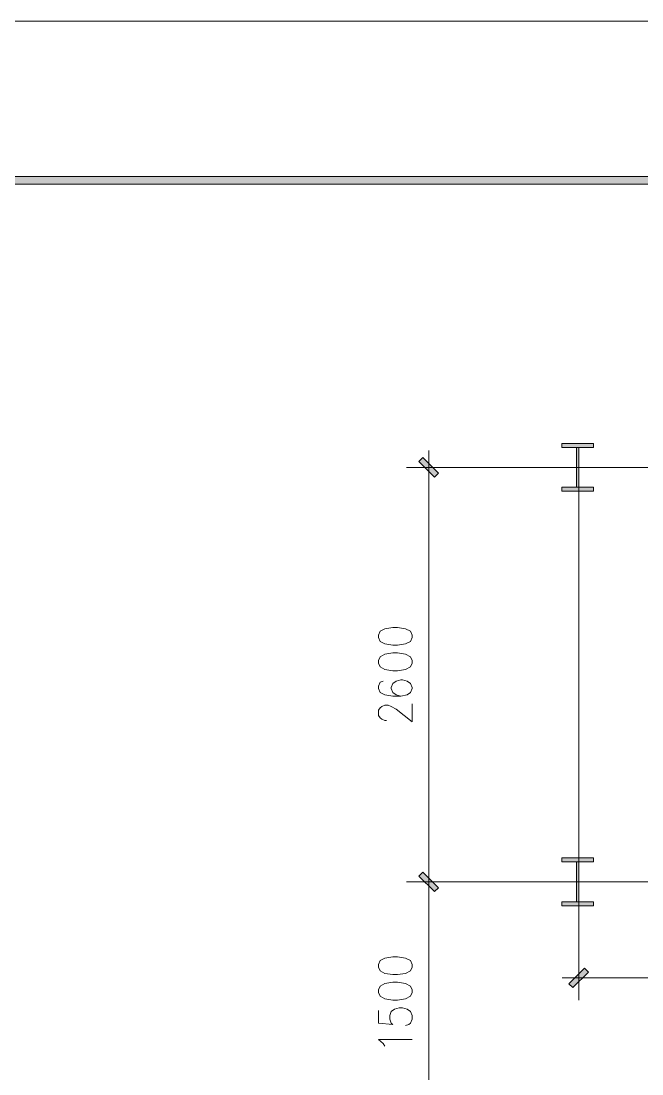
# Model space of a CAD drawing. Header units: millimetres. Extents: x 388 to 64525, y 87 to 607.
# Drawn here: x 64188.4 to 64227.3, y 541.2 to 607.2 of the extents above; entities that cross this region are included whole.
import ezdxf

# ---------------------------------------------------------------- set-up
doc = ezdxf.new("R2010")
doc.units = ezdxf.units.MM

msp = doc.modelspace()

# ---------------------------------------------------------------- hatches: boundary and pattern name
h = msp.add_hatch(color=0)
h.dxf.hatch_style = 2
h.paths.add_polyline_path([(64514.798, 597.464), (64514.314, 596.98), (64125.782, 596.98), (64125.302, 597.464)])
h = msp.add_hatch(color=0)
h.dxf.hatch_style = 2
h.paths.add_polyline_path([(64222.307, 580.473), (64222.307, 580.72), (64224.306, 580.72), (64224.306, 580.473)])
h = msp.add_hatch(color=0)
h.dxf.hatch_style = 2
h.paths.add_polyline_path([(64223.382, 580.473), (64223.382, 577.972), (64223.231, 577.972), (64223.231, 580.473)])
h = msp.add_hatch(color=0)
h.dxf.hatch_style = 2
h.paths.add_polyline_path([(64214.582, 578.854), (64214.335, 578.606), (64213.353, 579.588), (64213.604, 579.835)])
h = msp.add_hatch(color=0)
h.dxf.hatch_style = 2
h.paths.add_polyline_path([(64222.307, 577.972), (64222.307, 577.721), (64224.306, 577.721), (64224.306, 577.972)])
h = msp.add_hatch(color=0)
h.dxf.hatch_style = 2
h.paths.add_polyline_path([(64222.307, 554.468), (64222.307, 554.719), (64224.306, 554.719), (64224.306, 554.468)])
h = msp.add_hatch(color=0)
h.dxf.hatch_style = 2
h.paths.add_polyline_path([(64223.382, 554.468), (64223.382, 551.967), (64223.231, 551.967), (64223.231, 554.468)])
h = msp.add_hatch(color=0)
h.dxf.hatch_style = 2
h.paths.add_polyline_path([(64214.582, 552.852), (64214.335, 552.605), (64213.353, 553.583), (64213.604, 553.83)])
h = msp.add_hatch(color=0)
h.dxf.hatch_style = 2
h.paths.add_polyline_path([(64213.353, 553.583), (64213.604, 553.83), (64214.582, 552.852), (64214.335, 552.605)])
h = msp.add_hatch(color=0)
h.dxf.hatch_style = 2
h.paths.add_polyline_path([(64222.307, 551.967), (64222.307, 551.716), (64224.306, 551.716), (64224.306, 551.967)])
h = msp.add_hatch(color=0)
h.dxf.hatch_style = 2
h.paths.add_polyline_path([(64223.747, 547.807), (64223.995, 547.56), (64223.013, 546.582), (64222.766, 546.829)])

# ---------------------------------------------------------------- linework, layer by layer
at = {"color": 0, "lineweight": 0}
for points in [[(64103.998, 310.182), (64103.998, 607.224), (64524.558, 607.224), (64524.558, 310.182)], [(64514.798, 597.464), (64514.314, 596.98), (64125.782, 596.98), (64125.302, 597.464)], [(64222.307, 580.473), (64222.307, 580.72), (64224.306, 580.72), (64224.306, 580.473)], [(64223.382, 580.473), (64223.382, 577.972), (64223.231, 577.972), (64223.231, 580.473)], [(64214.582, 578.854), (64214.335, 578.606), (64213.353, 579.588), (64213.604, 579.835)], [(64267.388, 579.223), (64223.382, 579.223), (64223.382, 553.218), (64267.388, 553.218)], [(64222.307, 577.972), (64222.307, 577.721), (64224.306, 577.721), (64224.306, 577.972)], [(64210.817, 568.542), (64210.917, 568.302), (64211.218, 568.141), (64211.719, 568.062), (64212.017, 568.062), (64212.518, 568.141), (64212.819, 568.302), (64212.92, 568.542), (64212.92, 568.7), (64212.819, 568.94), (64212.518, 569.101), (64212.017, 569.18), (64211.719, 569.18), (64211.218, 569.101), (64210.917, 568.94), (64210.817, 568.7)], [(64210.817, 566.94), (64210.917, 566.7), (64211.218, 566.539), (64211.719, 566.46), (64212.017, 566.46), (64212.518, 566.539), (64212.819, 566.7), (64212.92, 566.94), (64212.92, 567.102), (64212.819, 567.342), (64212.518, 567.499), (64212.017, 567.582), (64211.719, 567.582), (64211.218, 567.499), (64210.917, 567.342), (64210.817, 567.102)], [(64222.307, 554.468), (64222.307, 554.719), (64224.306, 554.719), (64224.306, 554.468)], [(64223.382, 554.468), (64223.382, 551.967), (64223.231, 551.967), (64223.231, 554.468)], [(64214.582, 552.852), (64214.335, 552.605), (64213.353, 553.583), (64213.604, 553.83)], [(64213.353, 553.583), (64213.604, 553.83), (64214.582, 552.852), (64214.335, 552.605)], [(64222.307, 551.967), (64222.307, 551.716), (64224.306, 551.716), (64224.306, 551.967)], [(64210.817, 547.875), (64210.917, 547.635), (64211.218, 547.478), (64211.719, 547.399), (64212.017, 547.399), (64212.518, 547.478), (64212.819, 547.635), (64212.92, 547.875), (64212.92, 548.037), (64212.819, 548.277), (64212.518, 548.438), (64212.017, 548.517), (64211.719, 548.517), (64211.218, 548.438), (64210.917, 548.277), (64210.817, 548.037)], [(64223.747, 547.807), (64223.995, 547.56), (64223.013, 546.582), (64222.766, 546.829)], [(64210.817, 546.277), (64210.917, 546.037), (64211.218, 545.876), (64211.719, 545.797), (64212.017, 545.797), (64212.518, 545.876), (64212.819, 546.037), (64212.92, 546.277), (64212.92, 546.439), (64212.819, 546.679), (64212.518, 546.836), (64212.017, 546.919), (64211.719, 546.919), (64211.218, 546.836), (64210.917, 546.679), (64210.817, 546.439)]]:
    msp.add_lwpolyline(points, close=True, dxfattribs=at)
for points in [[(64213.97, 578.173), (64213.97, 580.273)], [(64224.36, 579.223), (64212.569, 579.223)], [(64213.97, 553.225), (64213.97, 579.216)], [(64211.117, 565.819), (64210.917, 565.74), (64210.817, 565.5), (64210.817, 565.339), (64210.917, 565.099), (64211.218, 564.941), (64211.719, 564.859), (64212.217, 564.859), (64212.619, 564.941), (64212.819, 565.099), (64212.92, 565.339), (64212.92, 565.421), (64212.819, 565.661), (64212.619, 565.819), (64212.318, 565.901), (64212.217, 565.901), (64211.92, 565.819), (64211.719, 565.661), (64211.619, 565.421), (64211.619, 565.339), (64211.719, 565.099), (64211.92, 564.941), (64212.217, 564.859)], [(64211.318, 563.34), (64211.218, 563.34), (64211.017, 563.418), (64210.917, 563.501), (64210.817, 563.658), (64210.817, 563.981), (64210.917, 564.139), (64211.017, 564.221), (64211.218, 564.3), (64211.418, 564.3), (64211.619, 564.221), (64211.92, 564.06), (64212.92, 563.261), (64212.92, 564.379)], [(64223.382, 558.255), (64223.382, 545.794)], [(64213.97, 552.168), (64213.97, 554.267)], [(64213.97, 554.267), (64213.97, 552.168)], [(64224.414, 553.218), (64212.569, 553.218)], [(64224.414, 553.218), (64212.569, 553.218)], [(64213.97, 538.223), (64213.97, 553.21)], [(64224.432, 547.195), (64222.329, 547.195)], [(64267.381, 547.195), (64223.389, 547.195)], [(64210.817, 545.156), (64210.817, 544.357), (64211.719, 544.278), (64211.619, 544.357), (64211.519, 544.597), (64211.519, 544.837), (64211.619, 545.077), (64211.82, 545.238), (64212.117, 545.317), (64212.318, 545.317), (64212.619, 545.238), (64212.819, 545.077), (64212.92, 544.837), (64212.92, 544.597), (64212.819, 544.357), (64212.719, 544.278), (64212.518, 544.196)], [(64211.218, 542.917), (64211.117, 543.078), (64210.817, 543.318), (64212.92, 543.318)]]:
    msp.add_lwpolyline(points, dxfattribs=at)

doc.saveas('drawing.dxf')
